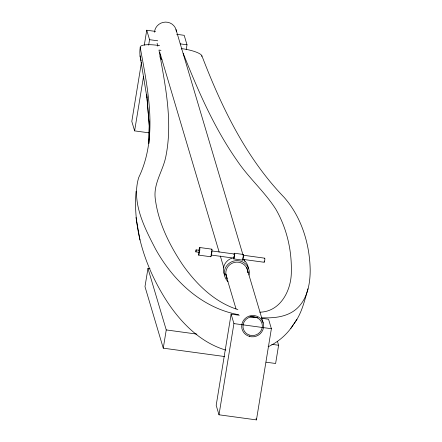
<?xml version="1.0" encoding="UTF-8"?>
<svg xmlns="http://www.w3.org/2000/svg" width="442" height="442" viewBox="0 0 442 442"><rect width="100%" height="100%" fill="white"/><g stroke="black" fill="none" stroke-linecap="round" stroke-linejoin="round"><path stroke-width="0.66" d="M199.033 252.023L199.055 252.316M148.827 143.733L149.28 125.451L146.683 94.245L149.578 129.451M148.832 143.236L149.368 121.55M136.092 191.215C132.639 230.21 146.164 269.277 167.17 301.693C181.209 323.008 200.751 342.749 225.829 350.103M233.702 257.029C233.669 260.565 235.033 252.316 234.05 254.702M243.26 256.183L242.885 258.747M264.189 261.056C264.056 264.846 265.526 256.785 264.548 258.752M141.501 62.206L131.804 121.412L134.617 130.876L148.915 132.827M144.285 45.189L146.738 30.222L155.59 31.426M134.617 130.876L143.534 76.433M148.656 45.128L149.551 39.681L146.738 30.222M150.009 268.697L147.965 268.416L144.982 286.654L163.264 348.169L224.547 356.528M186.22 49.554L187.005 44.791L184.187 35.327L176.701 34.305M163.264 348.169L166.247 329.931L147.965 268.416M239.288 315.251L231.116 314.135L216.182 405.331L218.994 414.795L256.448 419.9L271.382 328.704L268.57 319.24L261.758 318.312M218.994 414.795L233.928 323.599L231.116 314.135M277.427 341.285L278.604 345.252L275.62 363.49L266.084 362.191M199.127 251.089L199.336 250.31L196.115 249.868L195.878 251.863L199.071 252.327M211.497 253.575L211.718 251.255M211.348 254.338L211.049 255.006M308.002 288.753C304.51 300.737 301.814 313.444 294.068 323.588M268.128 346.755C278.399 341.948 287.333 334.251 293.366 324.627M290.819 328.417L296.936 319.328M196.104 249.879L195.867 251.879M199.077 252.321L199.364 250.332M264.752 258.183L242.984 255.194M259.89 312.185C280.681 311.737 291.582 289.875 291.328 271.371C291.803 249.719 286.593 227.768 275.697 209C264.487 191.552 248.564 177.772 237.034 160.534C214.011 127.639 197.961 90.533 183.209 53.371M261.399 317.754C272.753 318.262 285.123 317.378 294.604 310.422C306.947 301.201 310.229 284.692 310.196 270.128C309.731 243.99 301.599 217.265 284.167 197.386C245.73 157.595 221.497 106.925 201.895 55.808A19.039 4.475 9.3 0 0 181.8 48.631A12.293 11.873 -16.6 0 1 181.684 49.15M257.062 317.478L250.404 316.765M149.551 39.681L157.722 40.797M180.192 43.863L187.005 44.791M159.59 45.603L157.567 45.327A19.039 4.475 9.3 0 0 140.23 47.399A31.294 30.222 -16.6 0 0 141.169 60.941M160.998 50.344L158.976 50.068C165.269 85.455 173.253 122.318 165.501 158.131C162.385 171.601 153.479 183.894 155.203 198.265C158.125 222.337 169.258 244.675 182.557 264.647C196.347 284.25 214.541 302.24 237.89 309.593M199.734 247.52L211.889 249.178M234.42 253.244L243.304 254.454M211.641 250.918L234.807 254.078M211.083 255.028L234.249 258.189M242.426 259.305L264.233 262.277M233.652 258.89L242.536 260.1M198.679 255.111L210.828 256.769M249.84 316.687L257.675 317.754M233.928 323.599L271.382 328.704M166.247 329.931L196.889 334.108M271.797 344.324L278.604 345.252M238.597 314.698C202.033 308.091 173.015 280.698 155.545 249.039C144.363 227.442 131.235 202.309 138.705 177.546C158.369 136.727 147.882 89.825 140.225 47.399M175.999 29.542L242.967 254.863M244.343 259.487L244.929 261.471M246.697 267.416L263.194 322.92M157.087 43.272L157.871 45.913M159.833 52.521L219.144 252.073M220.32 256.04L223.856 267.929M225.624 273.88L236.028 308.897M256.073 418.64L256.448 419.9M135.998 217.492L139.954 239.984M140.059 55.825L146.937 97.632M154.496 32.244A11.022 10.647 -16.6 0 1 165.435 22.1A11.022 10.647 -16.6 0 1 176.424 31.78M228.022 281.648A12.569 12.138 -16.6 0 1 233.149 261.222A12.569 12.138 -16.6 0 1 249.073 275.04M227.205 278.178A11.022 10.647 -16.6 0 1 233.978 262.531A11.022 10.647 -16.6 0 1 247.791 272.487M242.531 259.211A12.569 12.138 -16.6 0 1 248.349 268.421M248.133 271.88A12.569 12.138 -16.6 0 1 247.918 272.731M227.083 278.488A12.569 12.138 -16.6 0 1 226.464 277.869M224.508 275.007A12.569 12.138 -16.6 0 1 232.21 258.062M226.265 275.018A11.022 10.647 -16.6 0 1 225.906 274.349M198.922 250.36A3.834 0.42 -82.2 0 1 199.867 248.205A3.834 0.42 -82.2 0 1 199.027 254.448A3.834 0.42 -82.2 0 1 198.668 252.244M211.674 249.459A3.834 0.42 -82.2 0 1 211.724 253.393A3.834 0.42 -82.2 0 1 210.696 256.084M160.766 55.322A12.293 11.873 -16.6 0 1 160.242 54.753M157.479 45.99A12.293 11.873 -16.6 0 1 157.567 45.327M201.85 55.803A31.294 30.222 -16.6 0 1 201.734 56.465M161.954 59.841A12.304 11.879 -16.6 0 1 159.893 56.791M234.017 254.349A2.845 0.315 -82.2 0 1 234.525 254.189A2.845 0.315 -82.2 0 1 233.873 258.493A2.845 0.315 -82.2 0 1 233.608 257.023M243.106 254.785A2.845 0.315 -82.2 0 1 243.404 255.559A2.845 0.315 -82.2 0 1 242.89 259.2A2.845 0.315 -82.2 0 1 242.426 259.636M249.338 336.39A11.022 10.647 -16.6 0 0 263.388 323.654A11.022 10.647 -16.6 0 0 245.238 318.411A11.022 10.647 -16.6 0 0 249.338 336.39M249.73 335.174A9.713 9.381 -16.6 0 0 262.117 323.953A9.713 9.381 -16.6 0 0 246.122 319.328A9.713 9.381 -16.6 0 0 249.73 335.174"/></g></svg>
